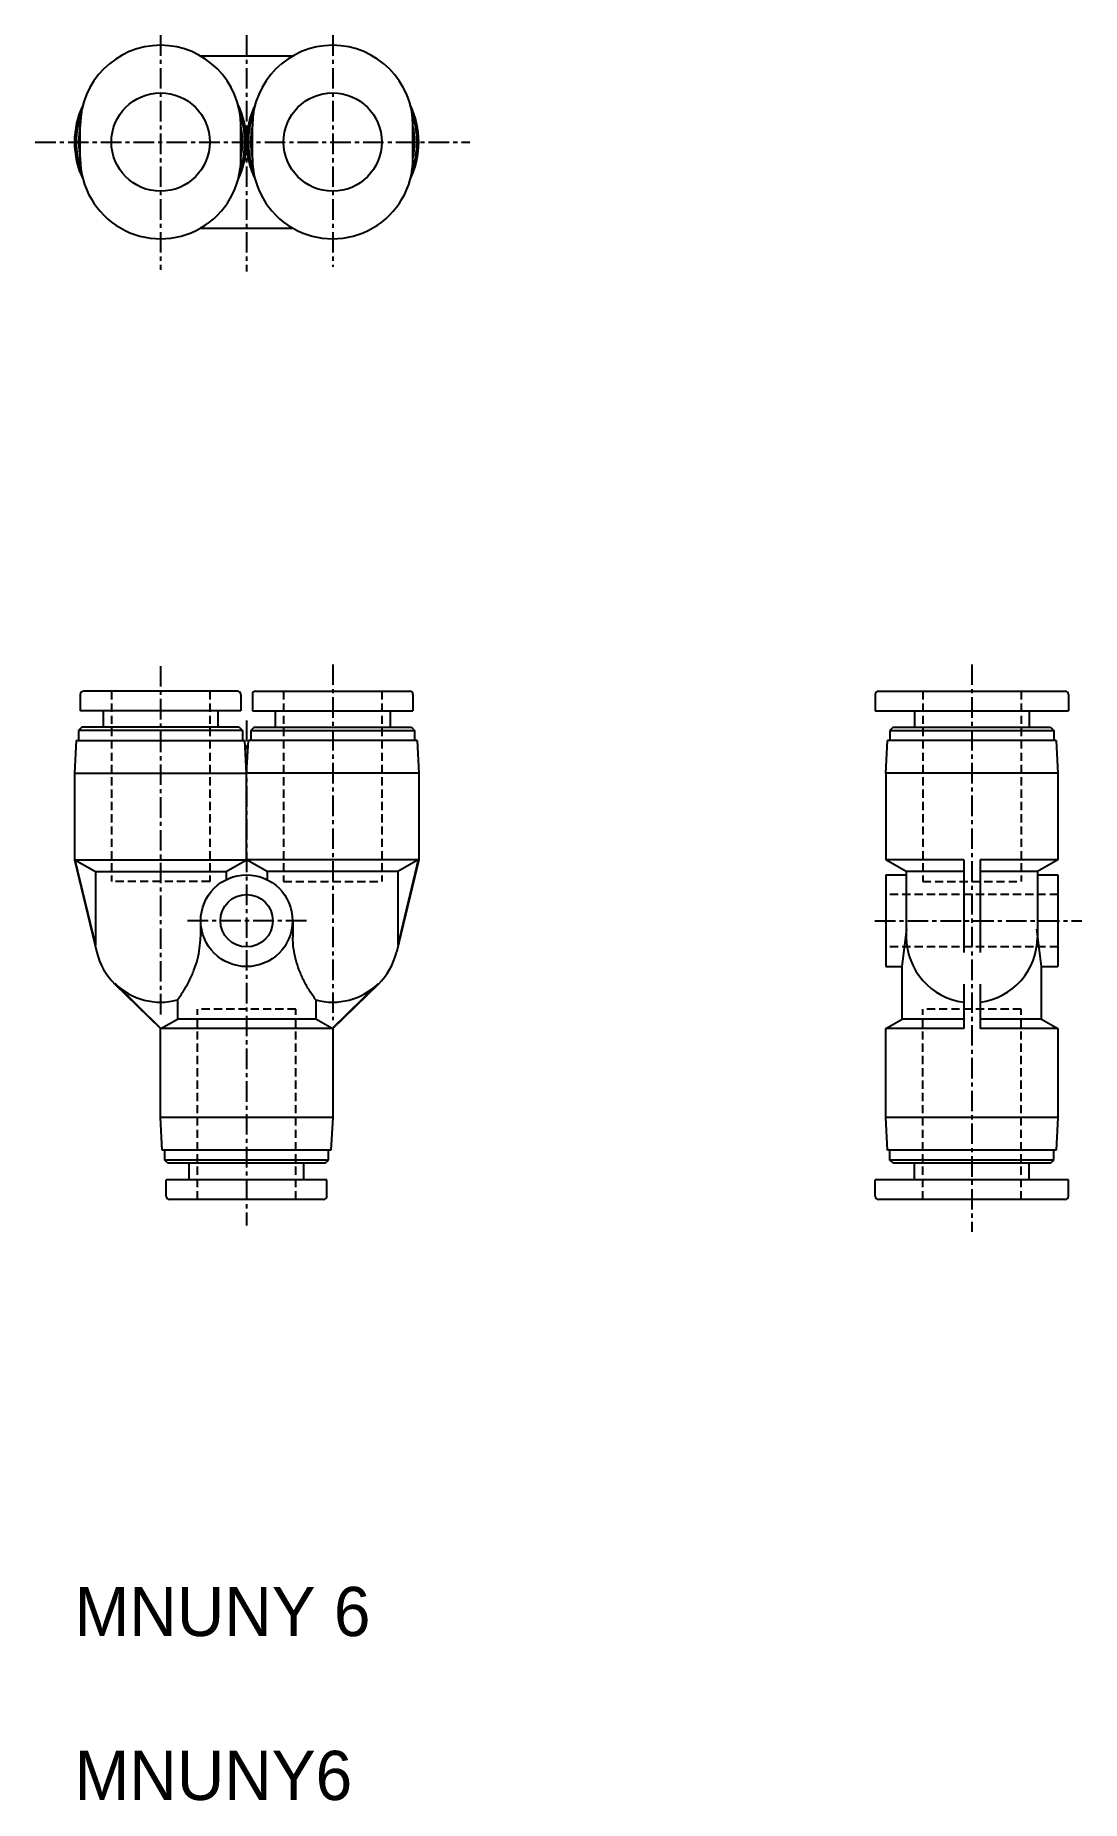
# Model space of a CAD drawing. Extents: x -2 to 61, y 0 to 108.
import ezdxf

# ---------------------------------------------------------------- set-up
doc = ezdxf.new("R2010")
doc.units = 0
doc.linetypes.add('CENTER', pattern=[2, 1.25, -0.25, 0.25, -0.25])
doc.linetypes.add('DASHED', pattern=[0.75, 0.5, -0.25])
doc.layers.get('0').update_dxf_attribs({"linetype": 'CONTINUOUS'})
doc.layers.add('CENTER', color=1, linetype='CENTER')

msp = doc.modelspace()

# ---------------------------------------------------------------- linework, layer by layer
at = {"color": 7, "linetype": 'CONTINUOUS'}
for p, q in [((7.7, 106.389162), (13.3, 106.389162)), ((13.3, 106.389162), (13.3, 106.382689)), ((0.35, 100.139164), (0.35, 102.139164)), ((10.15, 100.139164), (10.15, 102.139164)), ((10.85, 100.139164), (10.85, 102.139164)), ((20.65, 100.139164), (20.65, 102.139164)), ((7.7, 95.895639), (7.7, 95.889164)), ((7.7, 95.889164), (13.3, 95.889164)), ((13.3, 95.895639), (13.3, 95.889164)), ((0.35, 67.439157), (0.35, 66.439157)), ((9.95, 67.639156), (0.55, 67.639156)), ((10.15, 67.439157), (10.15, 66.439157)), ((10.85, 67.439157), (10.85, 66.439157)), ((11.05, 67.639156), (20.45, 67.639156)), ((20.65, 67.439157), (20.65, 66.439157)), ((48.85, 67.439164), (48.85, 66.439164)), ((49.049999, 67.639164), (60.450001, 67.639164)), ((60.650002, 67.439164), (60.650002, 66.439164)), ((10.15, 66.439157), (0.35, 66.439157)), ((1.75, 66.439157), (1.75, 65.439157)), ((8.75, 66.439157), (8.75, 65.439157)), ((10.85, 66.439157), (20.65, 66.439157)), ((12.25, 66.439157), (12.25, 65.439157)), ((19.25, 66.439157), (19.25, 65.439157)), ((48.85, 66.439164), (60.650002, 66.439164)), ((51.25, 66.439164), (51.25, 65.439164)), ((58.25, 66.439164), (58.25, 65.439164)), ((0.104815, 64.639156), (-0.000001, 62.639156)), ((0.104815, 64.639156), (10.395185, 64.639156)), ((0.45, 65.439157), (0.25, 65.239157)), ((10.25, 65.239157), (0.25, 65.239157)), ((0.25, 65.239157), (0.25, 64.639156)), ((10.05, 65.439157), (0.45, 65.439157)), ((10.05, 65.439156), (10.25, 65.239156)), ((10.25, 65.239157), (10.25, 64.639156)), ((10.5, 62.639156), (10.395185, 64.639155)), ((10.5, 62.639156), (10.604815, 64.639155)), ((20.895185, 64.639156), (10.604815, 64.639156)), ((10.95, 65.439156), (10.75, 65.239156)), ((10.75, 65.239157), (20.75, 65.239157)), ((10.75, 65.239157), (10.75, 64.639156)), ((10.95, 65.439157), (20.55, 65.439157)), ((20.55, 65.439157), (20.75, 65.239157)), ((20.75, 65.239157), (20.75, 64.639156)), ((20.895185, 64.639156), (21.000001, 62.639156)), ((49.5, 62.639164), (49.604816, 64.639163)), ((59.895184, 64.639164), (49.604815, 64.639164)), ((49.95, 65.439165), (49.75, 65.239165)), ((49.75, 65.239164), (59.75, 65.239164)), ((49.75, 65.239164), (49.75, 64.639164)), ((49.950001, 65.439164), (59.549999, 65.439164)), ((59.549999, 65.439163), (59.749999, 65.239163)), ((59.75, 65.239164), (59.75, 64.639164)), ((59.895187, 64.639164), (60.000003, 62.639164)), ((0, 62.639156), (10.5, 62.639156)), ((0, 62.639156), (0, 57.360844)), ((21, 62.639156), (10.5, 62.639156)), ((10.5, 57.360844), (10.5, 62.639156)), ((21, 62.639156), (21, 57.360844)), ((49.5, 62.639165), (49.5, 57.360852)), ((60, 62.639164), (49.5, 62.639164)), ((60, 62.639164), (60, 57.360852)), ((0, 57.360844), (1.360951, 51.703579)), ((0.023864, 57.360844), (10.5, 57.360844)), ((0.023864, 57.360844), (1.281373, 56.639157)), ((0.023864, 57.360844), (1.281373, 52.139156)), ((9.25, 56.639156), (10.5, 57.360844)), ((20.976136, 57.360844), (10.5, 57.360844)), ((11.75, 56.639156), (10.5, 57.360844)), ((21, 57.360844), (19.639049, 51.703579)), ((20.976136, 57.360844), (19.718627, 52.139156)), ((20.976136, 57.360844), (19.718627, 56.639157)), ((54.25, 57.360852), (49.5, 57.360852)), ((50.75, 56.639163), (49.5, 57.360851)), ((54.25, 57.360852), (54.25, 51.703587)), ((60, 57.360852), (55.25, 57.360852)), ((55.25, 57.360852), (55.25, 51.703587)), ((60.000002, 57.360853), (58.75, 56.639164)), ((1.281373, 56.639156), (9.25, 56.639156)), ((1.281373, 56.639156), (1.281373, 52.139156)), ((9.25, 56.639156), (9.25, 56.14465)), ((19.718627, 56.639156), (11.75, 56.639156)), ((11.75, 56.639156), (11.75, 56.14465)), ((19.718627, 56.639156), (19.718627, 52.139156)), ((49.5, 56.439164), (49.5, 50.839164)), ((49.5, 56.439164), (50.75, 56.439164)), ((54.25, 56.639164), (50.75, 56.639164)), ((50.75, 56.639164), (50.75, 52.639164)), ((58.75, 56.639164), (55.25, 56.639164)), ((58.75, 56.639164), (58.75, 52.639164)), ((58.75, 56.439164), (60, 56.439164)), ((60, 56.439164), (60, 50.839164)), ((7.678571, 53.639156), (7.678571, 52.639156)), ((13.321429, 53.639156), (13.321429, 52.639156)), ((50.5, 50.839164), (50.779595, 53.124843)), ((59.000001, 50.839164), (58.720406, 53.124842)), ((49.5, 50.839164), (50.5, 50.839164)), ((50.5, 47.639164), (50.5, 50.839164)), ((59, 47.639164), (59, 50.839164)), ((59, 50.839164), (60, 50.839164)), ((5.25, 47.061806), (2.462475, 49.770411)), ((5.273864, 47.061807), (2.473641, 49.802663)), ((15.726136, 47.061807), (18.526359, 49.802663)), ((15.75, 47.061806), (18.537525, 49.770411)), ((54.25, 49.770418), (54.25, 47.061814)), ((55.25, 49.770418), (55.25, 47.061814)), ((6.279514, 48.805885), (6.279514, 47.639156)), ((14.720486, 48.805885), (14.720486, 47.639156)), ((5.273864, 47.061806), (6.279514, 47.639156)), ((14.720486, 47.639156), (6.279514, 47.639156)), ((15.726136, 47.061806), (14.720486, 47.639156)), ((49.499999, 47.061814), (50.5, 47.639165)), ((54.25, 47.639164), (50.5, 47.639164)), ((59, 47.639164), (55.25, 47.639164)), ((59, 47.639164), (60.000001, 47.061814)), ((5.25, 41.639156), (5.25, 47.061806)), ((15.726136, 47.061806), (5.273864, 47.061806)), ((15.75, 47.061806), (15.75, 41.639156)), ((54.25, 47.061814), (49.5, 47.061814)), ((49.5, 41.639164), (49.5, 47.061814)), ((60, 47.061814), (55.25, 47.061814)), ((60, 47.061814), (60, 41.639164)), ((15.75, 41.639156), (5.25, 41.639156)), ((5.354815, 39.639156), (5.25, 41.639156)), ((15.75, 41.639156), (15.645185, 39.639156)), ((49.604814, 39.639165), (49.499999, 41.639164)), ((60, 41.639164), (49.5, 41.639164)), ((60, 41.639163), (59.895185, 39.639163)), ((15.645185, 39.639156), (5.354815, 39.639156)), ((5.5, 39.039156), (5.5, 39.639156)), ((15.5, 39.039156), (5.5, 39.039156)), ((5.7, 38.839156), (5.5, 39.039156)), ((15.3, 38.839156), (5.7, 38.839156)), ((7, 37.839156), (7, 38.839156)), ((14, 37.839156), (14, 38.839156)), ((15.3, 38.839156), (15.5, 39.039156)), ((15.5, 39.039156), (15.5, 39.639156)), ((59.895184, 39.639164), (49.604815, 39.639164)), ((49.75, 39.039164), (49.75, 39.639164)), ((59.75, 39.039164), (49.75, 39.039164)), ((49.95, 38.839163), (49.75, 39.039164)), ((59.549999, 38.839164), (49.949999, 38.839164)), ((51.25, 37.839164), (51.25, 38.839164)), ((58.25, 37.839164), (58.25, 38.839164)), ((59.550001, 38.839162), (59.750001, 39.039162)), ((59.75, 39.039164), (59.75, 39.639164)), ((15.4, 37.839156), (5.6, 37.839156)), ((5.6, 36.839157), (5.6, 37.839156)), ((15.4, 36.839157), (15.4, 37.839156)), ((60.650002, 37.839164), (48.85, 37.839164)), ((48.85, 36.839165), (48.85, 37.839164)), ((60.650002, 36.839165), (60.650002, 37.839164)), ((15.2, 36.639156), (5.8, 36.639156)), ((60.450001, 36.639164), (49.049999, 36.639164))]:
    msp.add_line(p, q, dxfattribs=at)
at = {"color": 3, "linetype": 'DASHED'}
for p, q in [((2.25, 67.639156), (2.25, 56.039156)), ((8.25, 67.639156), (8.25, 56.039156)), ((12.75, 67.639156), (12.75, 56.039156)), ((18.75, 67.639156), (18.75, 56.039156)), ((51.75, 67.639164), (51.75, 56.039164)), ((57.75, 67.639164), (57.75, 56.039164)), ((8.25, 56.039156), (2.25, 56.039156)), ((12.75, 56.039156), (18.75, 56.039156)), ((51.75, 56.039164), (57.75, 56.039164)), ((60, 55.239156), (49.5, 55.239156)), ((60, 52.039156), (49.5, 52.039156)), ((13.5, 48.239156), (7.5, 48.239156)), ((7.5, 36.639156), (7.5, 48.239156)), ((13.5, 36.639156), (13.5, 48.239156)), ((57.75, 48.239164), (51.75, 48.239164)), ((51.75, 36.639164), (51.75, 48.239164)), ((57.75, 36.639164), (57.75, 48.239164))]:
    msp.add_line(p, q, dxfattribs=at)
at = {"color": 7, "linetype": 'CONTINUOUS'}
for points in [[(6.279506, 48.805875, 0.020293773), (6.666218, 49.379166, 0.021230751), (7.005825, 49.981551, 0.025251933), (7.287661, 50.612654, 0.028569357), (7.500146, 51.270455, 0.030830179), (7.632852, 51.94961, 0.032697711), (7.678571, 52.639156)], [(14.720493, 48.805875, -0.020293711), (14.333782, 49.379166, -0.021230751), (13.994175, 49.981551, -0.025251931), (13.712339, 50.612655, -0.028569354), (13.499854, 51.270455, -0.030830175), (13.367147, 51.949611, -0.032697704), (13.321429, 52.639156)]]:
    msp.add_lwpolyline(points, format="xyb", dxfattribs=at)
for centre, radius in [((5.25, 101.139164), 3), ((15.75, 101.139164), 3), ((10.5, 53.639156), 2.8), ((10.5, 53.639156), 1.6)]:
    msp.add_circle(centre, radius, dxfattribs=at)
for centre, radius, start, end in [((5.25, 102.139164), 4.9, 0, 180), ((15.75, 102.139164), 4.9, 0, 180), ((5.25, 101.139164), 5.25, 154.30556, 205.69444), ((5.25, 101.139164), 5.25, 334.30556, 25.694437), ((15.75, 101.139164), 5.25, 154.30556, 205.69444), ((15.75, 101.139164), 5.25, 334.30556, 25.694438), ((5.25, 101.139164), 5.145186, 160.33491, 199.66511), ((5.25, 101.139164), 5.145186, 340.3349, 19.665099), ((15.75, 101.139164), 5.145186, 160.33491, 199.6651), ((15.75, 101.139164), 5.145186, 340.3349, 19.665098), ((5.25, 101.139164), 5, 168.52152, 191.47849), ((5.25, 101.139164), 5, 348.52151, 11.47849), ((15.75, 101.139164), 5, 168.52152, 191.47849), ((15.75, 101.139164), 5, 348.52151, 11.478489), ((5.25, 100.139164), 4.9, 179.99999, 0), ((15.75, 100.139164), 4.9, 179.99999, 0), ((0.55, 67.439157), 0.2, 90, 180), ((9.95, 67.439157), 0.2, 0, 90), ((11.05, 67.439157), 0.2, 90, 180), ((20.45, 67.439157), 0.2, 0, 90), ((49.049999, 67.439164), 0.2, 90, 180), ((60.450001, 67.439164), 0.2, 0, 90), ((5.25, 52.639156), 4, 193.52645, 225.82267), ((15.75, 52.639156), 4, 314.17733, 346.47355), ((54.75, 52.639164), 4, 179.99999, 262.81923), ((54.75, 52.639164), 4, 277.18076, 0), ((5.25, 52.639156), 3.969114, 225.61383, 285.03336), ((15.75, 52.639156), 3.969114, 254.96664, 314.38617), ((5.8, 36.839157), 0.2, 180, 270), ((15.2, 36.839157), 0.2, 270, 0), ((49.049999, 36.839165), 0.2, 180, 270), ((60.450001, 36.839165), 0.2, 270, 0)]:
    msp.add_arc(centre, radius, start, end, dxfattribs=at)
at = {"layer": 'CENTER', "color": 1, "linetype": 'CENTER'}
for p, q in [((5.25, 107.650229), (5.25, 93.342598)), ((10.5, 107.650229), (10.5, 93.246574)), ((15.75, 107.650229), (15.75, 93.534647)), ((-2.393593, 101.139164), (24.109129, 101.139164)), ((5.25, 69.171878), (5.25, 47.883379)), ((15.75, 69.267902), (15.75, 47.575818)), ((54.75, 69.26791), (54.75, 34.657704)), ((10.5, 65.841847), (10.5, 35.053704)), ((14.144972, 53.639156), (6.730564, 53.639156)), ((48.836313, 53.639164), (61.450066, 53.639164))]:
    msp.add_line(p, q, dxfattribs=at)

# ---------------------------------------------------------------- texts
for s, p in [('MNUNY 6', (0, 10)), ('MNUNY6', (0, 0))]:
    msp.add_text(s, height=3).set_placement(p)

doc.saveas('drawing.dxf')
